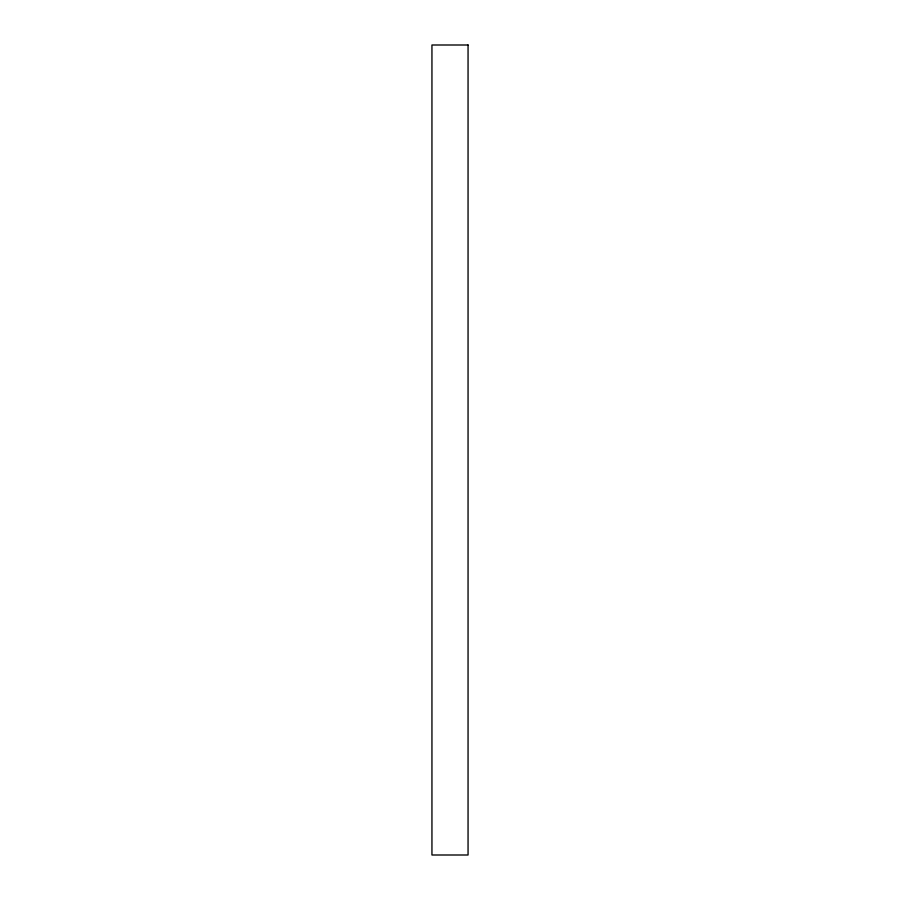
<?xml version="1.0" encoding="UTF-8"?>
<svg xmlns="http://www.w3.org/2000/svg" width="900" height="900" viewBox="0 0 900 900"><rect width="100%" height="100%" fill="white"/><g stroke="black" fill="none" stroke-linecap="round" stroke-linejoin="round"><path stroke-width="1.35" d="M468.056 45L431.944 45L431.944 855L468.056 855L468.056 45"/></g></svg>
